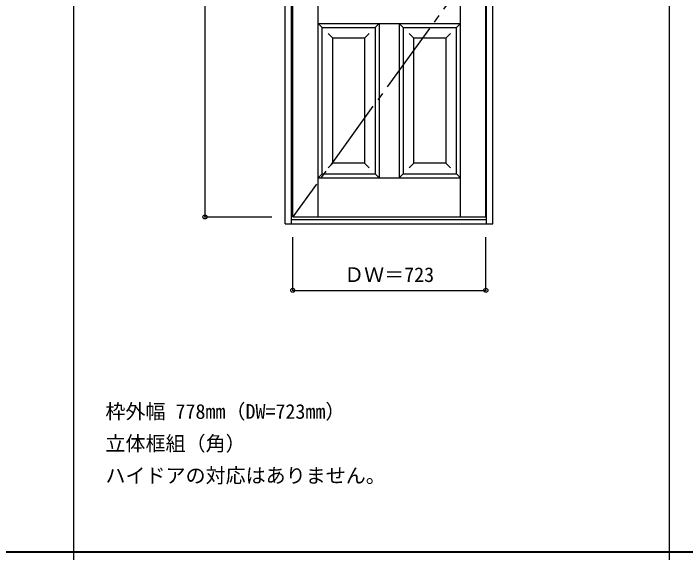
# Model space of a CAD drawing. Units: millimetres, scale not verified. Extents: x -6000 to 5700, y -4307 to 4175.
# Drawn here: x -3483 to -966, y 186 to 2206 of the extents above; entities that cross this region are included whole.
import ezdxf
from ezdxf.enums import TextEntityAlignment as Align

# ---------------------------------------------------------------- set-up
doc = ezdxf.new("R2010")
doc.units = ezdxf.units.MM
doc.header["$LTSCALE"] = 30
doc.header["$PDMODE"] = 32
doc.header["$PDSIZE"] = 15
doc.linetypes.add('CHAIN2', pattern=[12, 9, -1, 1, -1])
for name, color, linetype in [('0-2_扉', 7, 'Continuous'), ('0-4_枠', 3, 'Continuous'), ('0-7', 7, 'CHAIN2'), ('0-A_文字', 7, 'Continuous'), ('0-B_寸法', 7, 'Continuous'), ('F-1_枠', 6, 'Continuous')]:
    doc.layers.add(name, color=color, linetype=linetype)
doc.styles.add('ＭＳ ゴシック', font='')
doc.styles.get('ＭＳ ゴシック').set_extended_font_data('MS Gothic')

msp = doc.modelspace()

# ---------------------------------------------------------------- linework, layer by layer
at = {"layer": '0-2_扉'}
for p, q in [((-2436.8, 1443), (-2436.8, 3438)), ((-1808.8, 1443), (-1808.8, 3438)), ((-1713.8, 1443), (-1713.8, 3438)), ((-2341.8, 1443), (-2341.8, 2394.8)), ((-2341.8, 2168), (-2326.8, 2153)), ((-2341.8, 2168), (-2037.8, 2168)), ((-2127.8, 2153), (-2112.8, 2168)), ((-2112.8, 2168), (-2112.8, 1590)), ((-2037.8, 2168), (-2022.8, 2153)), ((-2037.8, 2168), (-2037.8, 1590)), ((-2037.8, 2168), (-1808.8, 2168)), ((-1823.8, 2153), (-1808.8, 2168)), ((-2326.8, 1605), (-2326.8, 2153)), ((-2326.8, 2153), (-2127.8, 2153)), ((-2127.8, 2153), (-2127.8, 1605)), ((-2022.8, 2153), (-2022.8, 1605)), ((-2022.8, 2153), (-1823.8, 2153)), ((-1823.8, 1605), (-1823.8, 2153)), ((-2286.76, 2113), (-2304.44, 2130.68)), ((-2167.76, 2113), (-2150.09, 2130.68)), ((-1982.8, 2113), (-2000.48, 2130.68)), ((-1863.8, 2113), (-1846.12, 2130.68)), ((-2167.76, 2113), (-2286.8, 2113)), ((-2286.8, 1645), (-2286.8, 2113)), ((-2167.8, 2113), (-2167.8, 1645)), ((-1982.8, 1645), (-1982.8, 2113)), ((-1863.8, 2113), (-1982.8, 2113)), ((-1863.8, 2113), (-1863.8, 1645)), ((-2286.8, 1645), (-2304.48, 1627.32)), ((-2286.8, 1645), (-2286.8, 1646.43)), ((-2167.8, 1645), (-2286.8, 1645)), ((-2167.8, 1645), (-2150.12, 1627.32)), ((-1982.8, 1645), (-2000.48, 1627.32)), ((-1982.8, 1645), (-1982.8, 1646.43)), ((-1863.8, 1645), (-1982.8, 1645)), ((-1863.8, 1645), (-1846.12, 1627.32)), ((-2326.8, 1605), (-2127.8, 1605)), ((-2127.8, 1605), (-2112.8, 1590)), ((-2022.8, 1605), (-2037.8, 1590)), ((-2037.8, 1590), (-1808.8, 1590)), ((-2436.8, 1443), (-1713.8, 1443))]:
    msp.add_line(p, q, dxfattribs=at)
for points in [[(-2326.8, 1605), (-2341.8, 1590), (-2037.8, 1590)], [(-2022.8, 1605), (-1823.8, 1605), (-1808.8, 1590)]]:
    msp.add_lwpolyline(points, dxfattribs=at)
at = {"layer": '0-4_枠'}
for p, q in [((-2465.8, 1418), (-2465.8, 3465)), ((-1687.8, 1418), (-1687.8, 3465)), ((-2441.8, 1418), (-2441.8, 3441)), ((-1711.8, 1418), (-1711.8, 3441)), ((-2465.8, 1418), (-1687.8, 1418)), ((-2441.8, 1433), (-1711.8, 1433))]:
    msp.add_line(p, q, dxfattribs=at)
at = {"layer": '0-7'}
msp.add_lwpolyline([(-2436.8, 3438), (-1713.8, 2440.5), (-2436.8, 1443)], dxfattribs=at)
at = {"layer": '0-B_寸法', "color": 4}
for p, q in [((-2765.8, 3438), (-2765.8, 1443)), ((-2765.8, 1443), (-2515.8, 1443)), ((-2436.8, 1168), (-2436.8, 1368)), ((-1713.8, 1168), (-1713.8, 1368)), ((-2436.8, 1168), (-1713.8, 1168))]:
    msp.add_line(p, q, dxfattribs=at)
at = {"layer": '0-B_寸法'}
for p in [(-2765.8, 1443), (-2436.8, 1168), (-1713.8, 1168)]:
    msp.add_point(p, dxfattribs=at)
at = {"layer": 'F-1_枠'}
for p, q in [((-3258.4, 4175), (-3258.4, -3790)), ((-1026.8, 4175), (-1026.8, -3790)), ((-6000, 190.5), (5700, 190.5)), ((-6000, 187.5), (5700, 187.5))]:
    msp.add_line(p, q, dxfattribs=at)

# ---------------------------------------------------------------- texts
at = {"layer": '0-A_文字', "style": 'ＭＳ ゴシック'}
for s, p in [('枠外幅 778mm（DW=723mm）', (-3138.4, 670.5)), ('立体框組（角）', (-3138.4, 550.5)), ('ハイドアの対応はありません。', (-3138.4, 430.5))]:
    msp.add_text(s, height=54.99, dxfattribs=at).set_placement(p, align=Align.BOTTOM_LEFT)
at = {"layer": '0-B_寸法', "style": 'ＭＳ ゴシック'}
msp.add_text('ＤＷ＝723', height=54.99, dxfattribs=at).set_placement((-2244.55, 1183), align=Align.BOTTOM_LEFT)

doc.saveas('drawing.dxf')
